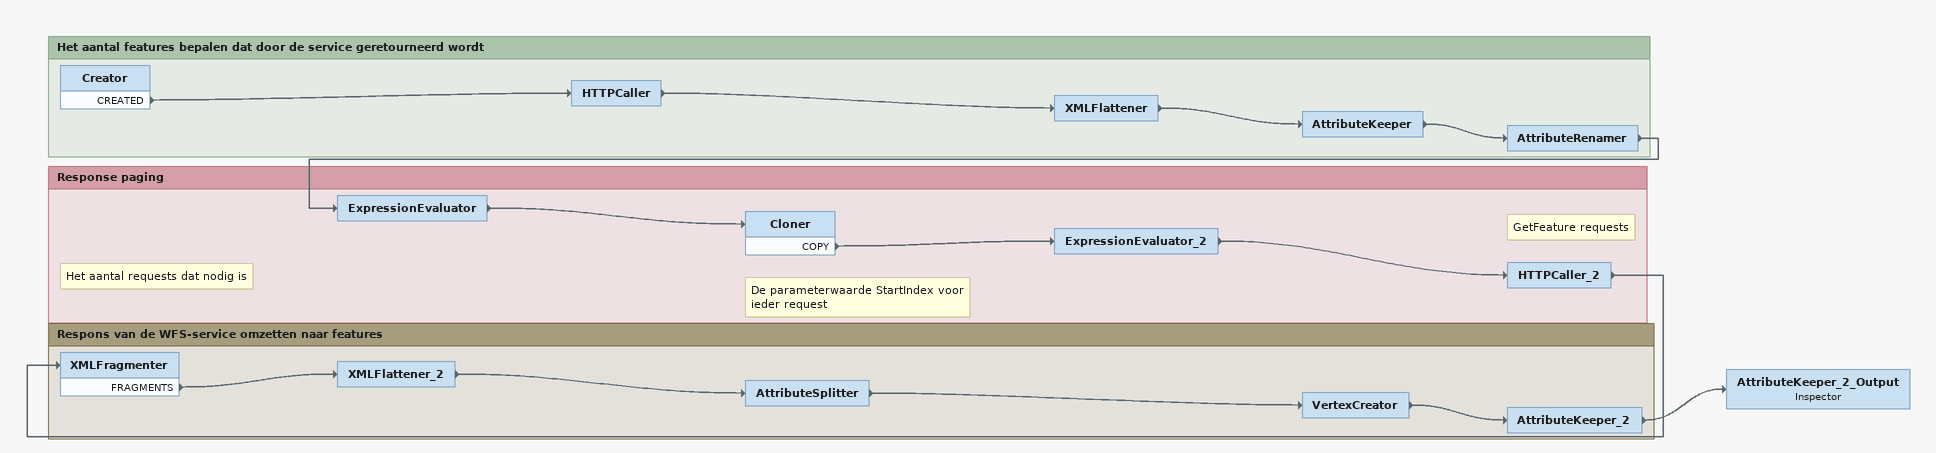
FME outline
AttributeKeeper_2_Output: Inspector

Bookmark: Het aantal features bepalen dat door de service geretourneerd wordt
Creator
    CREATED -> HTTPCaller
HTTPCaller
    -> XMLFlattener
XMLFlattener
    -> AttributeKeeper
AttributeKeeper
    -> AttributeRenamer
AttributeRenamer
    -> ExpressionEvaluator

Bookmark: Response paging
Note: Het aantal requests dat nodig is
ExpressionEvaluator
    -> Cloner
Cloner
    COPY -> ExpressionEvaluator_2
Note: De parameterwaarde StartIndex voor ieder request
ExpressionEvaluator_2
    -> HTTPCaller_2
Note: GetFeature requests
HTTPCaller_2
    -> XMLFragmenter

Bookmark: Respons van de WFS-service omzetten naar features
XMLFragmenter
    FRAGMENTS -> XMLFlattener_2
XMLFlattener_2
    -> AttributeSplitter
AttributeSplitter
    -> VertexCreator
VertexCreator
    -> AttributeKeeper_2
AttributeKeeper_2
    -> AttributeKeeper_2_Output
